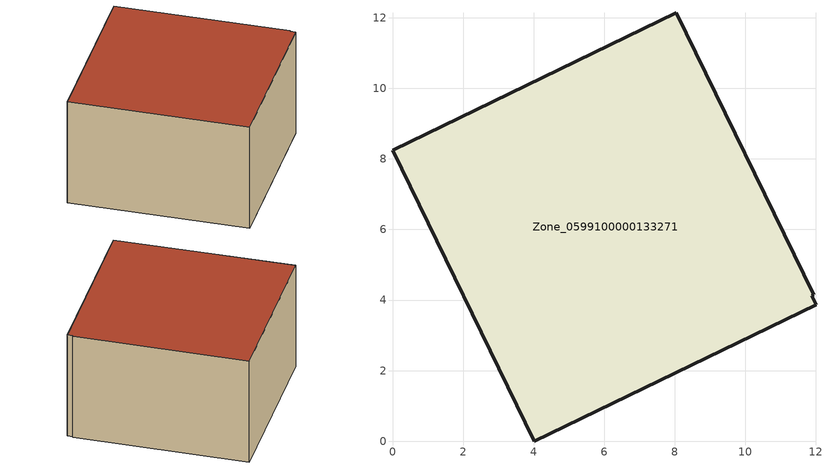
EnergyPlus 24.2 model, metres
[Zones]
Zone_0599100000133271
 floor ground (C_G): 11.94,4.14 11.88,4.12 12,3.87 4.02,0 0,8.25 8.04,12.14 z0
 wall outside (C_F): 11.94,4.14 8.04,12.14 0,8.25 4.02,0 12,3.87 11.88,4.12 11.94,4.14 z0:5.85
 roof outside (C_R): 11.88,4.12 11.94,4.14 8.04,12.14 0,8.25 4.02,0 12,3.87 z5.85
[BUILDING]
Pand.0599100000133271: North Axis=0; Terrain=City; Loads Convergence Tolerance Value=0.04; Temperature Convergence Tolerance Value=0.4; Solar Distribution=FullExterior; Maximum Number of Warmup Days=25; Minimum Number of Warmup Days=1
[Site:Location]
Rotterdam.The.Hague.AP_ZH_NLD Design_Conditions: Latitude=51.96; Longitude=4.45; Time Zone=1; Elevation=-4.5
[SITE:GROUNDTEMPERATURE:BUILDINGSURFACE]
18, 18, 18, 18, 18, 18, 18, 18, 18, 18, 18, 18
[MATERIAL] Thermal Absorptance=0.9; Solar Absorptance=0.7; Visible Absorptance=0.7
Name | Roughness | Thickness | Conductivity | Density | Specific Heat
G.TC.1965-1974 | MediumSmooth | 0.15 | 0.882353 | 540 | 1210
F.TC.1965-1974 | Rough | 0.3 | 0.697674 | 1920 | 840
R.TC.1965-1974 | MediumRough | 0.2 | 0.232558 | 1500 | 1000
[CONSTRUCTION]
C_G: G.TC.1965-1974
C_F: F.TC.1965-1974
C_R: R.TC.1965-1974
[ZONE]
Zone_0599100000133271: Type=1; Multiplier=1; Ceiling Height=Autocalculate; Volume=Autocalculate; Floor Area=autocalculate; Part of Total Floor Area=Yes
[ZONEINFILTRATION:DESIGNFLOWRATE]
Infil_Zone_0599100000133271: Zone or ZoneList or Space or SpaceList=Zone_0599100000133271; Schedule=AlwaysOn; Design Flow Rate Calculation Method=Flow/Area; Flow Rate per Floor Area=0.003; Constant Term Coefficient=1; Temperature Term Coefficient=0; Velocity Term Coefficient=0; Velocity Squared Term Coefficient=0
[HVACTEMPLATE:ZONE:IDEALLOADSAIRSYSTEM]
Zone_0599100000133271: Maximum Heating Supply Air Temperature=50; Minimum Cooling Supply Air Temperature=13; Maximum Heating Supply Air Humidity Ratio=0.0156; Minimum Cooling Supply Air Humidity Ratio=0.0077; Heating Limit=NoLimit; Cooling Limit=NoLimit; Dehumidification Control Type=ConstantSensibleHeatRatio; Cooling Sensible Heat Ratio=0.7; Dehumidification Setpoint=60; Humidification Control Type=None; Humidification Setpoint=30; Outdoor Air Method=None; Outdoor Air Flow Rate per Person=0.00944; Outdoor Air Flow Rate per Zone Floor Area=0; Outdoor Air Flow Rate per Zone=0; Demand Controlled Ventilation Type=None; Outdoor Air Economizer Type=NoEconomizer; Heat Recovery Type=None; Sensible Heat Recovery Effectiveness=0.7; Latent Heat Recovery Effectiveness=0.65
[ZONECONTROL:THERMOSTAT]
ThermostatControl_Zone_0599100000133271: Zone or ZoneList=Zone_0599100000133271; Control Type Schedule=DualSetpointControlType; Control 1=Thermostat_Zone_0599100000133271; Temperature Difference Between Cutout And Setpoint=0
[THERMOSTATSETPOINT:DUALSETPOINT]
Thermostat_Zone_0599100000133271: Heating Setpoint Temperature Schedule=HeatingSetpoint_Zone_0599100000133271; Cooling Setpoint Temperature Schedule=CoolingSetpoint_Zone_0599100000133271
[SCHEDULE:COMPACT]
HeatingSetpoint_Zone_0599100000133271: Through: 12/31, For: AllDays, Until: 24:00, 21
CoolingSetpoint_Zone_0599100000133271: Through: 12/31, For: AllDays, Until: 24:00, 24
DualSetpointControlType: Through: 12/31, For: AllDays, Until: 24:00, 4
AlwaysOn: Through: 12/31, For: AllDays, Until: 24:00, 1
